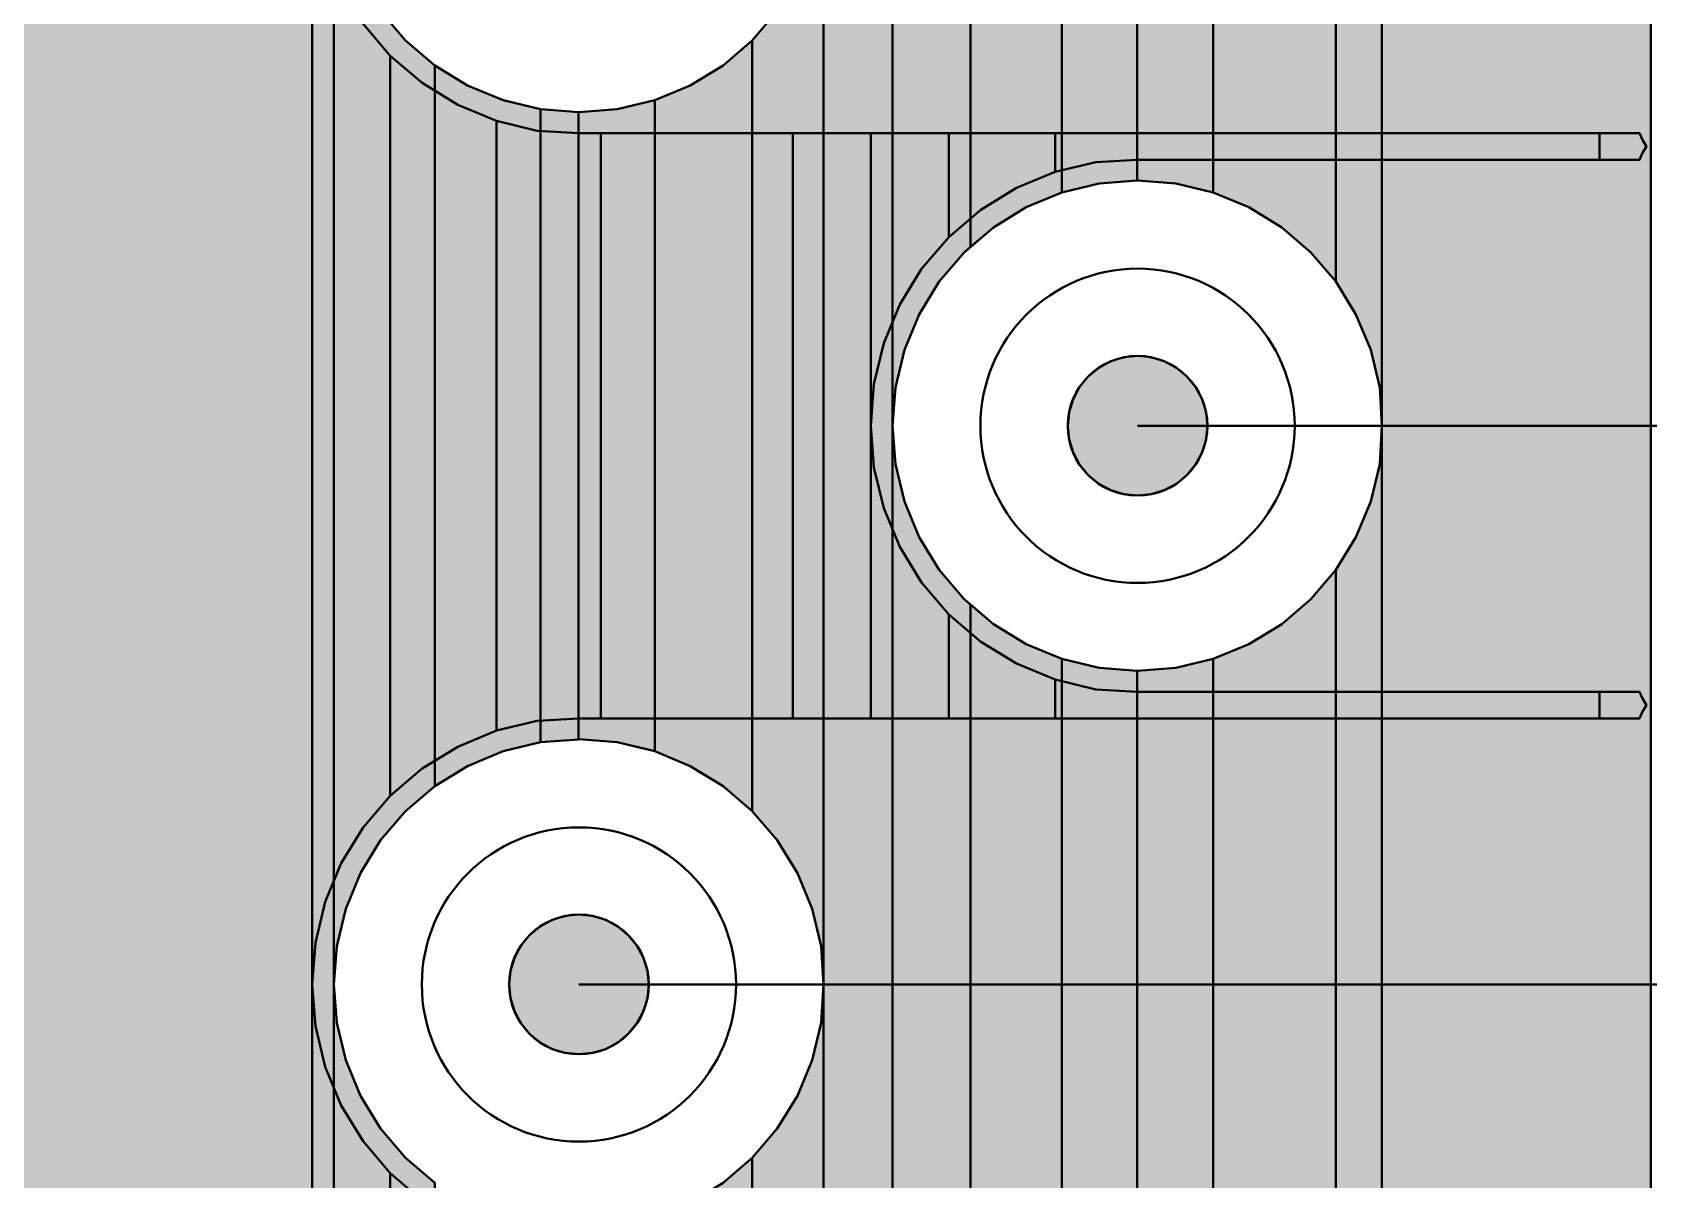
# Model space of a CAD drawing. Header units: millimetres. Extents: x 3.5 to 57, y 2.4 to 42.4.
# Drawn here: x 48.037 to 50.352, y 17.348 to 18.99 of the extents above; entities that cross this region are included whole.
import ezdxf

# ---------------------------------------------------------------- set-up
doc = ezdxf.new("R2010")
doc.units = ezdxf.units.MM
for name, color, linetype in [('bottom_copper', 7, 'Continuous'), ('drill_plated', 7, 'Continuous'), ('top_copper', 7, 'Continuous')]:
    doc.layers.add(name, color=color, linetype=linetype)

# ---------------------------------------------------------------- blocks, each defined once
blk = doc.blocks.new('Block2128')
at = {"layer": 'bottom_copper', "lineweight": 40}
for points in [[(0.6267, 0), (0.2415, 0), (0.2415, 38.9999), (0.6267, 38.9999), (0.6267, 0)], [(0.2415, 15.6353), (0.2383, 15.6902), (0.2254, 15.7438), (0.2043, 15.7947), (0.1755, 15.8417), (0.1755, 17.0289), (0.2043, 17.0759), (0.2254, 17.1268), (0.2383, 17.1804), (0.2415, 17.2353), (0.2415, 15.6353)], [(0.1755, 15.8417), (0.1398, 15.8836), (0.0979, 15.9193), (0.0509, 15.9481), (0, 15.9692), (0, 16.9014), (0.0509, 16.9225), (0.0979, 16.9513), (0.1398, 16.987), (0.1755, 17.0289), (0.1755, 15.8417)], [(0, 15.9692), (-0.0536, 15.9821), (-0.1085, 15.9864), (-0.109, 15.9863), (-0.109, 16.8843), (-0.1085, 16.8842), (-0.0536, 16.8885), (0, 16.9014), (0, 15.9692)], [(0.2415, 14.0353), (0.2383, 14.0902), (0.2254, 14.1438), (0.2043, 14.1947), (0.1755, 14.2417), (0.1755, 15.4289), (0.2043, 15.4759), (0.2254, 15.5268), (0.2383, 15.5804), (0.2415, 15.6353), (0.2415, 14.0353)], [(0.1755, 14.2417), (0.1398, 14.2836), (0.0979, 14.3193), (0.0509, 14.3481), (0, 14.3692), (0, 15.3014), (0.0509, 15.3225), (0.0979, 15.3513), (0.1398, 15.387), (0.1755, 15.4289), (0.1755, 14.2417)], [(0, 14.3692), (-0.0536, 14.3821), (-0.1085, 14.3864), (-0.109, 14.3863), (-0.109, 15.2843), (-0.1085, 15.2842), (-0.0536, 15.2885), (0, 15.3014), (0, 14.3692)]]:
    blk.add_hatch(color=7, dxfattribs=at).paths.add_polyline_path(points, flags=0)
at = {"layer": 'bottom_copper', "color": 7, "lineweight": 40}
for points in [[(0.6267, 0), (0.2415, 0), (0.2415, 38.9999), (0.6267, 38.9999), (0.6267, 0)], [(0.2415, 15.6353), (0.2383, 15.6902), (0.2254, 15.7438), (0.2043, 15.7947), (0.1755, 15.8417), (0.1755, 17.0289), (0.2043, 17.0759), (0.2254, 17.1268), (0.2383, 17.1804), (0.2415, 17.2353), (0.2415, 15.6353)], [(0.1755, 15.8417), (0.1398, 15.8836), (0.0979, 15.9193), (0.0509, 15.9481), (0, 15.9692), (0, 16.9014), (0.0509, 16.9225), (0.0979, 16.9513), (0.1398, 16.987), (0.1755, 17.0289), (0.1755, 15.8417)], [(0, 15.9692), (-0.0536, 15.9821), (-0.1085, 15.9864), (-0.109, 15.9863), (-0.109, 16.8843), (-0.1085, 16.8842), (-0.0536, 16.8885), (0, 16.9014), (0, 15.9692)], [(0.2415, 14.0353), (0.2383, 14.0902), (0.2254, 14.1438), (0.2043, 14.1947), (0.1755, 14.2417), (0.1755, 15.4289), (0.2043, 15.4759), (0.2254, 15.5268), (0.2383, 15.5804), (0.2415, 15.6353), (0.2415, 14.0353)], [(0.1755, 14.2417), (0.1398, 14.2836), (0.0979, 14.3193), (0.0509, 14.3481), (0, 14.3692), (0, 15.3014), (0.0509, 15.3225), (0.0979, 15.3513), (0.1398, 15.387), (0.1755, 15.4289), (0.1755, 14.2417)], [(0, 14.3692), (-0.0536, 14.3821), (-0.1085, 14.3864), (-0.109, 14.3863), (-0.109, 15.2843), (-0.1085, 15.2842), (-0.0536, 15.2885), (0, 15.3014), (0, 14.3692)]]:
    blk.add_lwpolyline(points, close=True, dxfattribs=at)
blk = doc.blocks.new('Block3784')
at = {"layer": 'bottom_copper', "lineweight": 40}
for points in [[(0.3404, 4.6788), (0.3385, 4.6819), (0.2736, 4.7579), (0.2415, 4.7853), (0.2415, 38.9999), (0.3404, 38.9999), (0.3404, 4.6788)], [(0.4523, 15.8914), (0.4432, 15.8836), (0.4075, 15.8417), (0.3787, 15.7947), (0.3576, 15.7438), (0.3447, 15.6902), (0.3404, 15.6353), (0.3404, 17.2353), (0.3447, 17.1804), (0.3576, 17.1268), (0.3787, 17.0759), (0.4075, 17.0289), (0.4432, 16.987), (0.4523, 16.9792), (0.4523, 15.8914)], [(0.583, 15.9692), (0.5321, 15.9481), (0.4851, 15.9193), (0.4523, 15.8914), (0.4523, 16.9792), (0.4851, 16.9513), (0.5321, 16.9225), (0.583, 16.9014), (0.583, 15.9692)], [(0.691, 15.9863), (0.6366, 15.9821), (0.583, 15.9692), (0.583, 16.9014), (0.6366, 16.8885), (0.691, 16.8843), (0.691, 15.9863)], [(0.2415, 14.8353), (0.2383, 14.8902), (0.2254, 14.9438), (0.2043, 14.9947), (0.1755, 15.0417), (0.1398, 15.0836), (0.1398, 16.187), (0.1755, 16.2289), (0.2043, 16.2759), (0.2254, 16.3268), (0.2383, 16.3804), (0.2415, 16.4353), (0.2415, 14.8353)], [(0.1398, 15.0836), (0.0979, 15.1193), (0.0509, 15.1481), (0, 15.1692), (0, 16.1014), (0.0509, 16.1225), (0.0979, 16.1513), (0.1398, 16.187), (0.1398, 15.0836)], [(0, 15.1692), (-0.0536, 15.1821), (-0.1085, 15.1864), (-0.109, 15.1863), (-0.109, 16.0843), (-0.1085, 16.0842), (-0.0536, 16.0885), (0, 16.1014), (0, 15.1692)], [(0.4523, 14.2914), (0.4432, 14.2836), (0.4075, 14.2417), (0.3787, 14.1947), (0.3576, 14.1438), (0.3447, 14.0902), (0.3404, 14.0353), (0.3404, 15.6353), (0.3447, 15.5804), (0.3576, 15.5268), (0.3787, 15.4759), (0.4075, 15.4289), (0.4432, 15.387), (0.4523, 15.3792), (0.4523, 14.2914)], [(0.583, 14.3692), (0.5321, 14.3481), (0.4851, 14.3193), (0.4523, 14.2914), (0.4523, 15.3792), (0.4851, 15.3513), (0.5321, 15.3225), (0.583, 15.3014), (0.583, 14.3692)], [(0.691, 14.3863), (0.6366, 14.3821), (0.583, 14.3692), (0.583, 15.3014), (0.6366, 15.2885), (0.691, 15.2843), (0.691, 14.3863)], [(0.2415, 4.7853), (0.1976, 4.8228), (0.1398, 4.8582), (0.1398, 14.587), (0.1755, 14.6289), (0.2043, 14.6759), (0.2254, 14.7268), (0.2383, 14.7804), (0.2415, 14.8353), (0.2415, 4.7853)], [(0.1398, 4.8582), (0.1124, 4.875), (0.02, 4.9133), (0, 4.9181), (0, 14.5014), (0.0509, 14.5225), (0.0979, 14.5513), (0.1398, 14.587), (0.1398, 4.8582)]]:
    blk.add_hatch(color=7, dxfattribs=at).paths.add_polyline_path(points, flags=0)
at = {"layer": 'bottom_copper', "color": 7, "lineweight": 40}
for points in [[(0.3404, 4.6788), (0.3385, 4.6819), (0.2736, 4.7579), (0.2415, 4.7853), (0.2415, 38.9999), (0.3404, 38.9999), (0.3404, 4.6788)], [(0.4523, 15.8914), (0.4432, 15.8836), (0.4075, 15.8417), (0.3787, 15.7947), (0.3576, 15.7438), (0.3447, 15.6902), (0.3404, 15.6353), (0.3404, 17.2353), (0.3447, 17.1804), (0.3576, 17.1268), (0.3787, 17.0759), (0.4075, 17.0289), (0.4432, 16.987), (0.4523, 16.9792), (0.4523, 15.8914)], [(0.583, 15.9692), (0.5321, 15.9481), (0.4851, 15.9193), (0.4523, 15.8914), (0.4523, 16.9792), (0.4851, 16.9513), (0.5321, 16.9225), (0.583, 16.9014), (0.583, 15.9692)], [(0.691, 15.9863), (0.6366, 15.9821), (0.583, 15.9692), (0.583, 16.9014), (0.6366, 16.8885), (0.691, 16.8843), (0.691, 15.9863)], [(0.2415, 14.8353), (0.2383, 14.8902), (0.2254, 14.9438), (0.2043, 14.9947), (0.1755, 15.0417), (0.1398, 15.0836), (0.1398, 16.187), (0.1755, 16.2289), (0.2043, 16.2759), (0.2254, 16.3268), (0.2383, 16.3804), (0.2415, 16.4353), (0.2415, 14.8353)], [(0.1398, 15.0836), (0.0979, 15.1193), (0.0509, 15.1481), (0, 15.1692), (0, 16.1014), (0.0509, 16.1225), (0.0979, 16.1513), (0.1398, 16.187), (0.1398, 15.0836)], [(0, 15.1692), (-0.0536, 15.1821), (-0.1085, 15.1864), (-0.109, 15.1863), (-0.109, 16.0843), (-0.1085, 16.0842), (-0.0536, 16.0885), (0, 16.1014), (0, 15.1692)], [(0.4523, 14.2914), (0.4432, 14.2836), (0.4075, 14.2417), (0.3787, 14.1947), (0.3576, 14.1438), (0.3447, 14.0902), (0.3404, 14.0353), (0.3404, 15.6353), (0.3447, 15.5804), (0.3576, 15.5268), (0.3787, 15.4759), (0.4075, 15.4289), (0.4432, 15.387), (0.4523, 15.3792), (0.4523, 14.2914)], [(0.583, 14.3692), (0.5321, 14.3481), (0.4851, 14.3193), (0.4523, 14.2914), (0.4523, 15.3792), (0.4851, 15.3513), (0.5321, 15.3225), (0.583, 15.3014), (0.583, 14.3692)], [(0.691, 14.3863), (0.6366, 14.3821), (0.583, 14.3692), (0.583, 15.3014), (0.6366, 15.2885), (0.691, 15.2843), (0.691, 14.3863)], [(0.2415, 4.7853), (0.1976, 4.8228), (0.1398, 4.8582), (0.1398, 14.587), (0.1755, 14.6289), (0.2043, 14.6759), (0.2254, 14.7268), (0.2383, 14.7804), (0.2415, 14.8353), (0.2415, 4.7853)], [(0.1398, 4.8582), (0.1124, 4.875), (0.02, 4.9133), (0, 4.9181), (0, 14.5014), (0.0509, 14.5225), (0.0979, 14.5513), (0.1398, 14.587), (0.1398, 4.8582)]]:
    blk.add_lwpolyline(points, close=True, dxfattribs=at)
blk = doc.blocks.new('Block4807')
at = {"layer": 'bottom_copper', "lineweight": 40}
for points in [[(7.5396, 4.9425), (3.2753, 4.9425), (3.2753, 38.9999), (7.5396, 38.9999), (7.5396, 4.9425)], [(7.6843, 15.1193), (7.6424, 15.0836), (7.6067, 15.0417), (7.5779, 14.9947), (7.5568, 14.9438), (7.5439, 14.8902), (7.5396, 14.8353), (7.5396, 16.4353), (7.5439, 16.3804), (7.5568, 16.3268), (7.5779, 16.2759), (7.6067, 16.2289), (7.6424, 16.187), (7.6843, 16.1513), (7.6843, 15.1193)], [(7.8358, 15.1821), (7.7822, 15.1692), (7.7313, 15.1481), (7.6843, 15.1193), (7.6843, 16.1513), (7.7313, 16.1225), (7.7822, 16.1014), (7.8358, 16.0885), (7.8358, 15.1821)], [(7.8902, 15.1863), (7.8358, 15.1821), (7.8358, 16.0885), (7.8902, 16.0843), (7.8902, 15.1863)], [(7.6843, 4.9425), (7.5396, 4.9425), (7.5396, 14.8353), (7.5439, 14.7804), (7.5568, 14.7268), (7.5779, 14.6759), (7.6067, 14.6289), (7.6424, 14.587), (7.6843, 14.5513), (7.6843, 4.9425)]]:
    blk.add_hatch(color=7, dxfattribs=at).paths.add_polyline_path(points, flags=0)
at = {"layer": 'bottom_copper', "color": 7, "lineweight": 40}
for points in [[(7.5396, 4.9425), (3.2753, 4.9425), (3.2753, 38.9999), (7.5396, 38.9999), (7.5396, 4.9425)], [(7.6843, 15.1193), (7.6424, 15.0836), (7.6067, 15.0417), (7.5779, 14.9947), (7.5568, 14.9438), (7.5439, 14.8902), (7.5396, 14.8353), (7.5396, 16.4353), (7.5439, 16.3804), (7.5568, 16.3268), (7.5779, 16.2759), (7.6067, 16.2289), (7.6424, 16.187), (7.6843, 16.1513), (7.6843, 15.1193)], [(7.8358, 15.1821), (7.7822, 15.1692), (7.7313, 15.1481), (7.6843, 15.1193), (7.6843, 16.1513), (7.7313, 16.1225), (7.7822, 16.1014), (7.8358, 16.0885), (7.8358, 15.1821)], [(7.8902, 15.1863), (7.8358, 15.1821), (7.8358, 16.0885), (7.8902, 16.0843), (7.8902, 15.1863)], [(7.6843, 4.9425), (7.5396, 4.9425), (7.5396, 14.8353), (7.5439, 14.7804), (7.5568, 14.7268), (7.5779, 14.6759), (7.6067, 14.6289), (7.6424, 14.587), (7.6843, 14.5513), (7.6843, 4.9425)]]:
    blk.add_lwpolyline(points, close=True, dxfattribs=at)
blk = doc.blocks.new('Block24421')
at = {"layer": 'top_copper', "lineweight": 40}
for points in [[(-0.112, 4.9425), (-2.0841, 4.9425), (-2.0841, 38.9999), (-0.112, 38.9999), (-0.112, 4.9425)], [(0, 15.1055), (-0.039, 15.0599), (-0.0703, 15.0088), (-0.0933, 14.9534), (-0.1073, 14.8951), (-0.112, 14.8353), (-0.112, 16.4353), (-0.1073, 16.3755), (-0.0933, 16.3172), (-0.0703, 16.2618), (-0.039, 16.2107), (0, 16.1651), (0, 15.1055)], [(0.1521, 15.1988), (0.0967, 15.1758), (0.0456, 15.1445), (0, 15.1055), (0, 16.1651), (0.0456, 16.1261), (0.0967, 16.0948), (0.1521, 16.0718), (0.1521, 15.1988)], [(0.3015, 15.2163), (0.2702, 15.2163), (0.2104, 15.2128), (0.1521, 15.1988), (0.1521, 16.0718), (0.2104, 16.0578), (0.2702, 16.0543), (0.3015, 16.0543), (0.3015, 15.2163)], [(0.5763, 15.2163), (0.3015, 15.2163), (0.3015, 16.0543), (0.5763, 16.0543), (0.5763, 15.2163)], [(0.688, 15.2163), (0.5763, 15.2163), (0.5763, 16.0543), (0.688, 16.0543), (0.688, 15.2163)], [(0.8, 15.9055), (0.761, 15.8599), (0.7297, 15.8088), (0.7067, 15.7534), (0.6927, 15.6951), (0.688, 15.6353), (0.688, 16.0543), (0.8, 16.0543), (0.8, 15.9055)], [(0.9521, 15.9988), (0.8967, 15.9758), (0.8456, 15.9445), (0.8, 15.9055), (0.8, 16.0543), (0.9521, 16.0543), (0.9521, 15.9988)], [(1.7315, 16.0163), (1.0702, 16.0163), (1.0104, 16.0128), (0.9521, 15.9988), (0.9521, 16.0543), (1.7315, 16.0543), (1.7315, 16.0163)], [(0.8, 15.2163), (0.688, 15.2163), (0.688, 15.6353), (0.6927, 15.5755), (0.7067, 15.5172), (0.7297, 15.4618), (0.761, 15.4107), (0.8, 15.3651), (0.8, 15.2163)], [(0.9521, 15.2163), (0.8, 15.2163), (0.8, 15.3651), (0.8456, 15.3261), (0.8967, 15.2948), (0.9521, 15.2718), (0.9521, 15.2163)], [(1.7315, 15.2163), (0.9521, 15.2163), (0.9521, 15.2718), (1.0104, 15.2578), (1.0702, 15.2543), (1.7315, 15.2543), (1.7315, 15.2163)], [(0, 4.9425), (-0.112, 4.9425), (-0.112, 14.8353), (-0.1073, 14.7755), (-0.0933, 14.7172), (-0.0703, 14.6618), (-0.039, 14.6107), (0, 14.5651), (0, 4.9425)], [(0.1521, 4.9425), (0, 4.9425), (0, 14.5651), (0.0456, 14.5261), (0.0967, 14.4948), (0.1521, 14.4718), (0.1521, 4.9425)]]:
    blk.add_hatch(color=7, dxfattribs=at).paths.add_polyline_path(points, flags=0)
at = {"layer": 'top_copper', "color": 7, "lineweight": 40}
for points in [[(-0.112, 4.9425), (-2.0841, 4.9425), (-2.0841, 38.9999), (-0.112, 38.9999), (-0.112, 4.9425)], [(0, 15.1055), (-0.039, 15.0599), (-0.0703, 15.0088), (-0.0933, 14.9534), (-0.1073, 14.8951), (-0.112, 14.8353), (-0.112, 16.4353), (-0.1073, 16.3755), (-0.0933, 16.3172), (-0.0703, 16.2618), (-0.039, 16.2107), (0, 16.1651), (0, 15.1055)], [(0.1521, 15.1988), (0.0967, 15.1758), (0.0456, 15.1445), (0, 15.1055), (0, 16.1651), (0.0456, 16.1261), (0.0967, 16.0948), (0.1521, 16.0718), (0.1521, 15.1988)], [(0.3015, 15.2163), (0.2702, 15.2163), (0.2104, 15.2128), (0.1521, 15.1988), (0.1521, 16.0718), (0.2104, 16.0578), (0.2702, 16.0543), (0.3015, 16.0543), (0.3015, 15.2163)], [(0.5763, 15.2163), (0.3015, 15.2163), (0.3015, 16.0543), (0.5763, 16.0543), (0.5763, 15.2163)], [(0.688, 15.2163), (0.5763, 15.2163), (0.5763, 16.0543), (0.688, 16.0543), (0.688, 15.2163)], [(0.8, 15.9055), (0.761, 15.8599), (0.7297, 15.8088), (0.7067, 15.7534), (0.6927, 15.6951), (0.688, 15.6353), (0.688, 16.0543), (0.8, 16.0543), (0.8, 15.9055)], [(0.9521, 15.9988), (0.8967, 15.9758), (0.8456, 15.9445), (0.8, 15.9055), (0.8, 16.0543), (0.9521, 16.0543), (0.9521, 15.9988)], [(1.7315, 16.0163), (1.0702, 16.0163), (1.0104, 16.0128), (0.9521, 15.9988), (0.9521, 16.0543), (1.7315, 16.0543), (1.7315, 16.0163)], [(0.8, 15.2163), (0.688, 15.2163), (0.688, 15.6353), (0.6927, 15.5755), (0.7067, 15.5172), (0.7297, 15.4618), (0.761, 15.4107), (0.8, 15.3651), (0.8, 15.2163)], [(0.9521, 15.2163), (0.8, 15.2163), (0.8, 15.3651), (0.8456, 15.3261), (0.8967, 15.2948), (0.9521, 15.2718), (0.9521, 15.2163)], [(1.7315, 15.2163), (0.9521, 15.2163), (0.9521, 15.2718), (1.0104, 15.2578), (1.0702, 15.2543), (1.7315, 15.2543), (1.7315, 15.2163)], [(0, 4.9425), (-0.112, 4.9425), (-0.112, 14.8353), (-0.1073, 14.7755), (-0.0933, 14.7172), (-0.0703, 14.6618), (-0.039, 14.6107), (0, 14.5651), (0, 4.9425)], [(0.1521, 4.9425), (0, 4.9425), (0, 14.5651), (0.0456, 14.5261), (0.0967, 14.4948), (0.1521, 14.4718), (0.1521, 4.9425)]]:
    blk.add_lwpolyline(points, close=True, dxfattribs=at)

msp = doc.modelspace()

# ---------------------------------------------------------------- hatches: boundary and pattern name
at = {"layer": 'bottom_copper', "lineweight": 40}
for points in [[(49.7184, 18.4076), (49.7127, 18.3888), (49.7034, 18.3715), (49.691, 18.3564), (49.6759, 18.344), (49.6586, 18.3347), (49.6398, 18.329), (49.6203, 18.3271), (49.6008, 18.329), (49.582, 18.3347), (49.5647, 18.344), (49.5496, 18.3564), (49.5372, 18.3715), (49.5279, 18.3888), (49.5222, 18.4076), (49.5203, 18.4271), (49.5222, 18.4466), (49.5279, 18.4654), (49.5372, 18.4827), (49.5496, 18.4978), (49.5647, 18.5102), (49.582, 18.5195), (49.6008, 18.5252), (49.6203, 18.5271), (49.6398, 18.5252), (49.6586, 18.5195), (49.6759, 18.5102), (49.691, 18.4978), (49.7034, 18.4827), (49.7127, 18.4654), (49.7184, 18.4466), (49.7203, 18.4271), (49.7184, 18.4076)], [(48.9184, 17.6076), (48.9127, 17.5888), (48.9034, 17.5715), (48.891, 17.5564), (48.8759, 17.544), (48.8586, 17.5347), (48.8398, 17.529), (48.8203, 17.5271), (48.8008, 17.529), (48.782, 17.5347), (48.7647, 17.544), (48.7496, 17.5564), (48.7372, 17.5715), (48.7279, 17.5888), (48.7222, 17.6076), (48.7203, 17.6271), (48.7222, 17.6466), (48.7279, 17.6654), (48.7372, 17.6827), (48.7496, 17.6978), (48.7647, 17.7102), (48.782, 17.7195), (48.8008, 17.7252), (48.8203, 17.7271), (48.8398, 17.7252), (48.8586, 17.7195), (48.8759, 17.7102), (48.891, 17.6978), (48.9034, 17.6827), (48.9127, 17.6654), (48.9184, 17.6466), (48.9203, 17.6271), (48.9184, 17.6076)]]:
    msp.add_hatch(color=7, dxfattribs=at).paths.add_polyline_path(points, flags=0)
at = {"layer": 'drill_plated', "lineweight": 40}
for points in [[(49.7184, 18.4076), (49.7127, 18.3888), (49.7034, 18.3715), (49.691, 18.3564), (49.6759, 18.344), (49.6586, 18.3347), (49.6398, 18.329), (49.6203, 18.3271), (49.6008, 18.329), (49.582, 18.3347), (49.5647, 18.344), (49.5496, 18.3564), (49.5372, 18.3715), (49.5279, 18.3888), (49.5222, 18.4076), (49.5203, 18.4271), (49.5222, 18.4466), (49.5279, 18.4654), (49.5372, 18.4827), (49.5496, 18.4978), (49.5647, 18.5102), (49.582, 18.5195), (49.6008, 18.5252), (49.6203, 18.5271), (49.6398, 18.5252), (49.6586, 18.5195), (49.6759, 18.5102), (49.691, 18.4978), (49.7034, 18.4827), (49.7127, 18.4654), (49.7184, 18.4466), (49.7203, 18.4271), (49.7184, 18.4076)], [(48.9184, 17.6076), (48.9127, 17.5888), (48.9034, 17.5715), (48.891, 17.5564), (48.8759, 17.544), (48.8586, 17.5347), (48.8398, 17.529), (48.8203, 17.5271), (48.8008, 17.529), (48.782, 17.5347), (48.7647, 17.544), (48.7496, 17.5564), (48.7372, 17.5715), (48.7279, 17.5888), (48.7222, 17.6076), (48.7203, 17.6271), (48.7222, 17.6466), (48.7279, 17.6654), (48.7372, 17.6827), (48.7496, 17.6978), (48.7647, 17.7102), (48.782, 17.7195), (48.8008, 17.7252), (48.8203, 17.7271), (48.8398, 17.7252), (48.8586, 17.7195), (48.8759, 17.7102), (48.891, 17.6978), (48.9034, 17.6827), (48.9127, 17.6654), (48.9184, 17.6466), (48.9203, 17.6271), (48.9184, 17.6076)]]:
    msp.add_hatch(color=7, dxfattribs=at).paths.add_polyline_path(points, flags=0)
at = {"layer": 'top_copper', "lineweight": 40}
for points in [[(50.3433, 18.8178), (50.3393, 18.8081), (50.2816, 18.8081), (50.2816, 18.8461), (50.3393, 18.8461), (50.3433, 18.8364), (50.349, 18.8271), (50.3433, 18.8178)], [(49.7184, 18.4076), (49.7127, 18.3888), (49.7034, 18.3715), (49.691, 18.3564), (49.6759, 18.344), (49.6586, 18.3347), (49.6398, 18.329), (49.6203, 18.3271), (49.6008, 18.329), (49.582, 18.3347), (49.5647, 18.344), (49.5496, 18.3564), (49.5372, 18.3715), (49.5279, 18.3888), (49.5222, 18.4076), (49.5203, 18.4271), (49.5222, 18.4466), (49.5279, 18.4654), (49.5372, 18.4827), (49.5496, 18.4978), (49.5647, 18.5102), (49.582, 18.5195), (49.6008, 18.5252), (49.6203, 18.5271), (49.6398, 18.5252), (49.6586, 18.5195), (49.6759, 18.5102), (49.691, 18.4978), (49.7034, 18.4827), (49.7127, 18.4654), (49.7184, 18.4466), (49.7203, 18.4271), (49.7184, 18.4076)], [(50.3433, 18.0178), (50.3393, 18.0081), (50.2816, 18.0081), (50.2816, 18.0461), (50.3393, 18.0461), (50.3433, 18.0364), (50.349, 18.0271), (50.3433, 18.0178)], [(48.9184, 17.6076), (48.9127, 17.5888), (48.9034, 17.5715), (48.891, 17.5564), (48.8759, 17.544), (48.8586, 17.5347), (48.8398, 17.529), (48.8203, 17.5271), (48.8008, 17.529), (48.782, 17.5347), (48.7647, 17.544), (48.7496, 17.5564), (48.7372, 17.5715), (48.7279, 17.5888), (48.7222, 17.6076), (48.7203, 17.6271), (48.7222, 17.6466), (48.7279, 17.6654), (48.7372, 17.6827), (48.7496, 17.6978), (48.7647, 17.7102), (48.782, 17.7195), (48.8008, 17.7252), (48.8203, 17.7271), (48.8398, 17.7252), (48.8586, 17.7195), (48.8759, 17.7102), (48.891, 17.6978), (48.9034, 17.6827), (48.9127, 17.6654), (48.9184, 17.6466), (48.9203, 17.6271), (48.9184, 17.6076)]]:
    msp.add_hatch(color=7, dxfattribs=at).paths.add_polyline_path(points, flags=0)

# ---------------------------------------------------------------- linework, layer by layer
at = {"layer": 'bottom_copper', "color": 7, "lineweight": 40}
for p, q in [((49.6198, 18.7781), (49.6198, 19.6761)), ((49.6198, 19.6761), (49.6198, 18.7781)), ((48.5363, 19.0207), (48.572, 18.9788)), ((49.0686, 18.9788), (49.1043, 19.0207)), ((48.572, 18.9788), (48.6139, 18.9431)), ((49.0267, 18.9431), (49.0686, 18.9788)), ((48.6139, 18.9431), (48.6609, 18.9143)), ((48.9797, 18.9143), (49.0267, 18.9431)), ((48.6609, 18.9143), (48.7118, 18.8932)), ((48.9288, 18.8932), (48.9797, 18.9143)), ((48.7118, 18.8932), (48.7654, 18.8803)), ((48.8752, 18.8803), (48.9288, 18.8932)), ((48.7654, 18.8803), (48.8198, 18.8761)), ((48.8198, 17.9781), (48.8198, 18.8761)), ((48.8198, 18.8761), (48.8203, 18.876)), ((48.8198, 18.8761), (48.8198, 17.9781)), ((48.8203, 18.876), (48.8752, 18.8803)), ((49.5654, 18.7739), (49.5118, 18.761)), ((49.6198, 18.7781), (49.5654, 18.7739)), ((49.6203, 18.7782), (49.6198, 18.7781)), ((49.6752, 18.7739), (49.6203, 18.7782)), ((49.7288, 18.761), (49.6752, 18.7739)), ((49.5118, 18.761), (49.4609, 18.7399)), ((49.7797, 18.7399), (49.7288, 18.761)), ((49.4609, 18.7399), (49.4139, 18.7111)), ((49.8267, 18.7111), (49.7797, 18.7399)), ((49.4139, 18.7111), (49.372, 18.6754)), ((49.8686, 18.6754), (49.8267, 18.7111)), ((49.372, 18.6754), (49.3363, 18.6335)), ((49.9043, 18.6335), (49.8686, 18.6754)), ((49.3363, 18.6335), (49.3075, 18.5865)), ((49.9331, 18.5865), (49.9043, 18.6335)), ((49.3075, 18.5865), (49.2864, 18.5356)), ((49.9542, 18.5356), (49.9331, 18.5865)), ((49.2864, 18.5356), (49.2735, 18.482)), ((49.9671, 18.482), (49.9542, 18.5356)), ((49.2735, 18.482), (49.2692, 18.4271)), ((49.9703, 18.4271), (49.9671, 18.482)), ((49.2692, 18.4271), (49.2735, 18.3722)), ((49.9671, 18.3722), (49.9703, 18.4271)), ((49.2735, 18.3722), (49.2864, 18.3186)), ((49.9542, 18.3186), (49.9671, 18.3722)), ((49.2864, 18.3186), (49.3075, 18.2677)), ((49.9331, 18.2677), (49.9542, 18.3186)), ((49.3075, 18.2677), (49.3363, 18.2207)), ((49.9043, 18.2207), (49.9331, 18.2677)), ((49.3363, 18.2207), (49.372, 18.1788)), ((49.8686, 18.1788), (49.9043, 18.2207)), ((49.372, 18.1788), (49.4139, 18.1431)), ((49.8267, 18.1431), (49.8686, 18.1788)), ((49.4139, 18.1431), (49.4609, 18.1143)), ((49.7797, 18.1143), (49.8267, 18.1431)), ((49.4609, 18.1143), (49.5118, 18.0932)), ((49.7288, 18.0932), (49.7797, 18.1143)), ((49.5118, 18.0932), (49.5654, 18.0803)), ((49.5654, 18.0803), (49.6198, 18.0761)), ((49.6203, 18.076), (49.6752, 18.0803)), ((49.6752, 18.0803), (49.7288, 18.0932)), ((49.6198, 17.1781), (49.6198, 18.0761)), ((49.6198, 18.0761), (49.6203, 18.076)), ((49.6198, 18.0761), (49.6198, 17.1781)), ((48.7654, 17.9739), (48.7118, 17.961)), ((48.8198, 17.9781), (48.7654, 17.9739)), ((48.8203, 17.9782), (48.8198, 17.9781)), ((48.8752, 17.9739), (48.8203, 17.9782)), ((48.9288, 17.961), (48.8752, 17.9739)), ((48.6609, 17.9399), (48.6139, 17.9111)), ((48.7118, 17.961), (48.6609, 17.9399)), ((48.9797, 17.9399), (48.9288, 17.961)), ((49.0267, 17.9111), (48.9797, 17.9399)), ((48.6139, 17.9111), (48.572, 17.8754)), ((49.0686, 17.8754), (49.0267, 17.9111)), ((48.572, 17.8754), (48.5363, 17.8335)), ((49.1043, 17.8335), (49.0686, 17.8754)), ((48.5363, 17.8335), (48.5075, 17.7865)), ((49.1331, 17.7865), (49.1043, 17.8335)), ((48.5075, 17.7865), (48.4864, 17.7356)), ((49.1542, 17.7356), (49.1331, 17.7865)), ((48.4864, 17.7356), (48.4735, 17.682)), ((49.1671, 17.682), (49.1542, 17.7356)), ((48.4735, 17.682), (48.4692, 17.6271)), ((49.1703, 17.6271), (49.1671, 17.682)), ((48.4692, 17.6271), (48.4735, 17.5722)), ((49.1671, 17.5722), (49.1703, 17.6271)), ((48.4735, 17.5722), (48.4864, 17.5186)), ((49.1542, 17.5186), (49.1671, 17.5722)), ((48.4864, 17.5186), (48.5075, 17.4677)), ((49.1331, 17.4677), (49.1542, 17.5186)), ((48.5075, 17.4677), (48.5363, 17.4207)), ((49.1043, 17.4207), (49.1331, 17.4677)), ((48.5363, 17.4207), (48.572, 17.3788)), ((49.0686, 17.3788), (49.1043, 17.4207)), ((48.572, 17.3788), (48.6139, 17.3431)), ((49.0267, 17.3431), (49.0686, 17.3788))]:
    msp.add_line(p, q, dxfattribs=at)
for points in [[(49.7184, 18.4076), (49.7127, 18.3888), (49.7034, 18.3715), (49.691, 18.3564), (49.6759, 18.344), (49.6586, 18.3347), (49.6398, 18.329), (49.6203, 18.3271), (49.6008, 18.329), (49.582, 18.3347), (49.5647, 18.344), (49.5496, 18.3564), (49.5372, 18.3715), (49.5279, 18.3888), (49.5222, 18.4076), (49.5203, 18.4271), (49.5222, 18.4466), (49.5279, 18.4654), (49.5372, 18.4827), (49.5496, 18.4978), (49.5647, 18.5102), (49.582, 18.5195), (49.6008, 18.5252), (49.6203, 18.5271), (49.6398, 18.5252), (49.6586, 18.5195), (49.6759, 18.5102), (49.691, 18.4978), (49.7034, 18.4827), (49.7127, 18.4654), (49.7184, 18.4466), (49.7203, 18.4271), (49.7184, 18.4076)], [(48.9184, 17.6076), (48.9127, 17.5888), (48.9034, 17.5715), (48.891, 17.5564), (48.8759, 17.544), (48.8586, 17.5347), (48.8398, 17.529), (48.8203, 17.5271), (48.8008, 17.529), (48.782, 17.5347), (48.7647, 17.544), (48.7496, 17.5564), (48.7372, 17.5715), (48.7279, 17.5888), (48.7222, 17.6076), (48.7203, 17.6271), (48.7222, 17.6466), (48.7279, 17.6654), (48.7372, 17.6827), (48.7496, 17.6978), (48.7647, 17.7102), (48.782, 17.7195), (48.8008, 17.7252), (48.8203, 17.7271), (48.8398, 17.7252), (48.8586, 17.7195), (48.8759, 17.7102), (48.891, 17.6978), (48.9034, 17.6827), (48.9127, 17.6654), (48.9184, 17.6466), (48.9203, 17.6271), (48.9184, 17.6076)]]:
    msp.add_lwpolyline(points, close=True, dxfattribs=at)
for centre, major_axis in [((49.6203, 18.4271), (0.225, 0)), ((49.6203, 18.4271), (0.1, 0)), ((48.8203, 17.6271), (0.225, 0)), ((48.8203, 17.6271), (0.1, 0))]:
    msp.add_ellipse(centre, major_axis=major_axis, ratio=1, dxfattribs=at)
at = {"layer": 'drill_plated', "color": 7, "lineweight": 40}
for points in [[(49.7184, 18.4076), (49.7127, 18.3888), (49.7034, 18.3715), (49.691, 18.3564), (49.6759, 18.344), (49.6586, 18.3347), (49.6398, 18.329), (49.6203, 18.3271), (49.6008, 18.329), (49.582, 18.3347), (49.5647, 18.344), (49.5496, 18.3564), (49.5372, 18.3715), (49.5279, 18.3888), (49.5222, 18.4076), (49.5203, 18.4271), (49.5222, 18.4466), (49.5279, 18.4654), (49.5372, 18.4827), (49.5496, 18.4978), (49.5647, 18.5102), (49.582, 18.5195), (49.6008, 18.5252), (49.6203, 18.5271), (49.6398, 18.5252), (49.6586, 18.5195), (49.6759, 18.5102), (49.691, 18.4978), (49.7034, 18.4827), (49.7127, 18.4654), (49.7184, 18.4466), (49.7203, 18.4271), (49.7184, 18.4076)], [(48.9184, 17.6076), (48.9127, 17.5888), (48.9034, 17.5715), (48.891, 17.5564), (48.8759, 17.544), (48.8586, 17.5347), (48.8398, 17.529), (48.8203, 17.5271), (48.8008, 17.529), (48.782, 17.5347), (48.7647, 17.544), (48.7496, 17.5564), (48.7372, 17.5715), (48.7279, 17.5888), (48.7222, 17.6076), (48.7203, 17.6271), (48.7222, 17.6466), (48.7279, 17.6654), (48.7372, 17.6827), (48.7496, 17.6978), (48.7647, 17.7102), (48.782, 17.7195), (48.8008, 17.7252), (48.8203, 17.7271), (48.8398, 17.7252), (48.8586, 17.7195), (48.8759, 17.7102), (48.891, 17.6978), (48.9034, 17.6827), (48.9127, 17.6654), (48.9184, 17.6466), (48.9203, 17.6271), (48.9184, 17.6076)]]:
    msp.add_lwpolyline(points, close=True, dxfattribs=at)
for centre in [(49.6203, 18.4271), (48.8203, 17.6271)]:
    msp.add_ellipse(centre, major_axis=(0.1, 0), ratio=1, dxfattribs=at)
at = {"layer": 'top_copper', "color": 7, "lineweight": 40}
for p, q in [((48.5111, 19.0025), (48.5501, 18.9569)), ((48.5501, 18.9569), (48.5957, 18.9179)), ((48.5957, 18.9179), (48.6468, 18.8866)), ((48.6468, 18.8866), (48.7022, 18.8636)), ((48.7022, 18.8636), (48.7605, 18.8496)), ((48.7605, 18.8496), (48.8203, 18.8461)), ((48.8203, 18.8461), (50.2816, 18.8461)), ((50.2816, 18.8081), (50.2816, 18.8461)), ((50.2816, 18.8461), (50.3393, 18.8461)), ((50.2816, 18.8461), (50.2816, 18.8081)), ((50.3393, 18.8461), (50.3433, 18.8364)), ((50.3433, 18.8364), (50.349, 18.8271)), ((50.349, 18.8271), (50.3433, 18.8178)), ((49.5605, 18.8046), (49.5022, 18.7906)), ((49.6203, 18.8081), (49.5605, 18.8046)), ((50.2816, 18.8081), (49.6203, 18.8081)), ((50.3393, 18.8081), (50.2816, 18.8081)), ((50.3433, 18.8178), (50.3393, 18.8081)), ((49.5022, 18.7906), (49.4468, 18.7676)), ((49.4468, 18.7676), (49.3957, 18.7363)), ((49.3957, 18.7363), (49.3501, 18.6973)), ((49.3501, 18.6973), (49.3111, 18.6517)), ((49.3111, 18.6517), (49.2798, 18.6006)), ((49.2798, 18.6006), (49.2568, 18.5452)), ((49.2568, 18.5452), (49.2428, 18.4869)), ((49.2428, 18.4869), (49.2381, 18.4271)), ((49.2381, 18.4271), (49.2428, 18.3673)), ((49.6203, 18.4271), (51.2203, 18.4271)), ((49.2428, 18.3673), (49.2568, 18.309)), ((49.2568, 18.309), (49.2798, 18.2536)), ((49.2798, 18.2536), (49.3111, 18.2025)), ((49.3111, 18.2025), (49.3501, 18.1569)), ((49.3501, 18.1569), (49.3957, 18.1179)), ((49.3957, 18.1179), (49.4468, 18.0866)), ((49.4468, 18.0866), (49.5022, 18.0636)), ((49.5022, 18.0636), (49.5605, 18.0496)), ((49.5605, 18.0496), (49.6203, 18.0461)), ((49.6203, 18.0461), (50.2816, 18.0461)), ((50.2816, 18.0081), (50.2816, 18.0461)), ((50.2816, 18.0461), (50.3393, 18.0461)), ((50.2816, 18.0461), (50.2816, 18.0081)), ((50.3393, 18.0461), (50.3433, 18.0364)), ((50.3433, 18.0364), (50.349, 18.0271)), ((50.3433, 18.0178), (50.3393, 18.0081)), ((50.349, 18.0271), (50.3433, 18.0178)), ((48.7022, 17.9906), (48.6468, 17.9676)), ((48.7605, 18.0046), (48.7022, 17.9906)), ((48.8203, 18.0081), (48.7605, 18.0046)), ((50.2816, 18.0081), (48.8203, 18.0081)), ((50.3393, 18.0081), (50.2816, 18.0081)), ((48.6468, 17.9676), (48.5957, 17.9363)), ((48.5957, 17.9363), (48.5501, 17.8973)), ((48.5501, 17.8973), (48.5111, 17.8517)), ((48.5111, 17.8517), (48.4798, 17.8006)), ((48.4798, 17.8006), (48.4568, 17.7452)), ((48.4568, 17.7452), (48.4428, 17.6869)), ((48.4428, 17.6869), (48.4381, 17.6271)), ((48.4381, 17.6271), (48.4428, 17.5673)), ((48.8203, 17.6271), (51.2203, 17.6271)), ((48.4428, 17.5673), (48.4568, 17.509)), ((48.4568, 17.509), (48.4798, 17.4536)), ((48.4798, 17.4536), (48.5111, 17.4025)), ((48.5111, 17.4025), (48.5501, 17.3569)), ((48.5501, 17.3569), (48.5957, 17.3179))]:
    msp.add_line(p, q, dxfattribs=at)
for points in [[(50.3433, 18.8178), (50.3393, 18.8081), (50.2816, 18.8081), (50.2816, 18.8461), (50.3393, 18.8461), (50.3433, 18.8364), (50.349, 18.8271), (50.3433, 18.8178)], [(49.7184, 18.4076), (49.7127, 18.3888), (49.7034, 18.3715), (49.691, 18.3564), (49.6759, 18.344), (49.6586, 18.3347), (49.6398, 18.329), (49.6203, 18.3271), (49.6008, 18.329), (49.582, 18.3347), (49.5647, 18.344), (49.5496, 18.3564), (49.5372, 18.3715), (49.5279, 18.3888), (49.5222, 18.4076), (49.5203, 18.4271), (49.5222, 18.4466), (49.5279, 18.4654), (49.5372, 18.4827), (49.5496, 18.4978), (49.5647, 18.5102), (49.582, 18.5195), (49.6008, 18.5252), (49.6203, 18.5271), (49.6398, 18.5252), (49.6586, 18.5195), (49.6759, 18.5102), (49.691, 18.4978), (49.7034, 18.4827), (49.7127, 18.4654), (49.7184, 18.4466), (49.7203, 18.4271), (49.7184, 18.4076)], [(50.3433, 18.0178), (50.3393, 18.0081), (50.2816, 18.0081), (50.2816, 18.0461), (50.3393, 18.0461), (50.3433, 18.0364), (50.349, 18.0271), (50.3433, 18.0178)], [(48.9184, 17.6076), (48.9127, 17.5888), (48.9034, 17.5715), (48.891, 17.5564), (48.8759, 17.544), (48.8586, 17.5347), (48.8398, 17.529), (48.8203, 17.5271), (48.8008, 17.529), (48.782, 17.5347), (48.7647, 17.544), (48.7496, 17.5564), (48.7372, 17.5715), (48.7279, 17.5888), (48.7222, 17.6076), (48.7203, 17.6271), (48.7222, 17.6466), (48.7279, 17.6654), (48.7372, 17.6827), (48.7496, 17.6978), (48.7647, 17.7102), (48.782, 17.7195), (48.8008, 17.7252), (48.8203, 17.7271), (48.8398, 17.7252), (48.8586, 17.7195), (48.8759, 17.7102), (48.891, 17.6978), (48.9034, 17.6827), (48.9127, 17.6654), (48.9184, 17.6466), (48.9203, 17.6271), (48.9184, 17.6076)]]:
    msp.add_lwpolyline(points, close=True, dxfattribs=at)
for centre, major_axis in [((49.6203, 18.4271), (0.225, 0)), ((49.6203, 18.4271), (0.1, 0)), ((48.8203, 17.6271), (0.225, 0)), ((48.8203, 17.6271), (0.1, 0))]:
    msp.add_ellipse(centre, major_axis=major_axis, ratio=1, dxfattribs=at)

# ---------------------------------------------------------------- block references
at = {"layer": 'bottom_copper'}
for name, p in [('Block4807', (40.9296, 2.7918)), ('Block3784', (48.9288, 2.7918)), ('Block2128', (49.7288, 2.7918))]:
    msp.add_blockref(name, p, dxfattribs=at)
at = {"layer": 'top_copper'}
msp.add_blockref('Block24421', (48.5501, 2.7918), dxfattribs=at)

doc.saveas('drawing.dxf')
